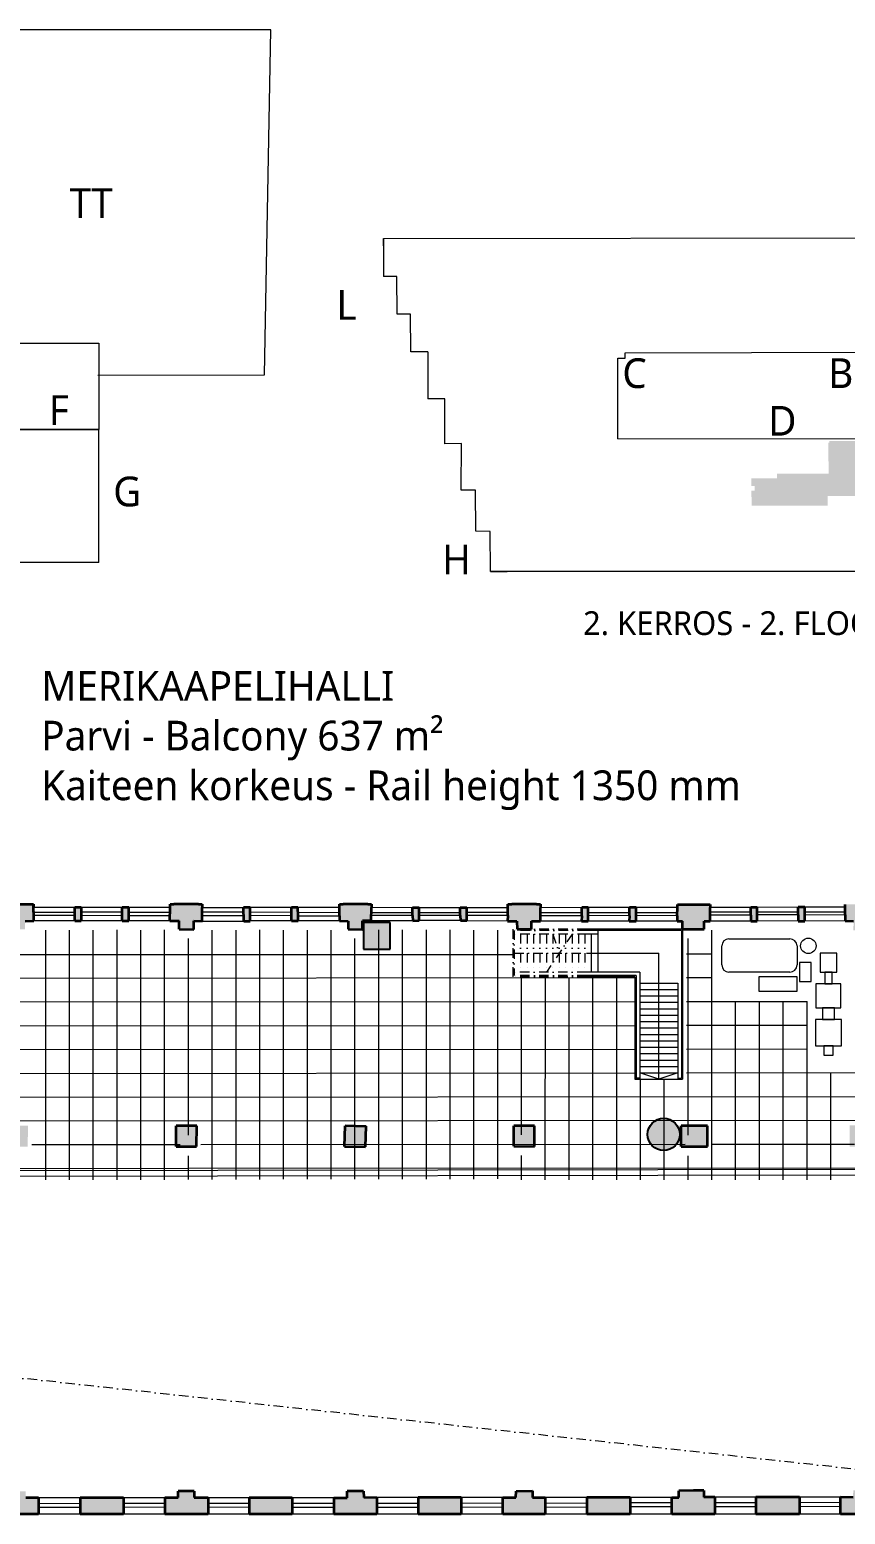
# Model space of a CAD drawing. Header units: millimetres. Extents: x -2569 to 735611, y -420503 to 265310.
# Drawn here: x 97958 to 132238, y 58414 to 120839 of the extents above; entities that cross this region are included whole.
import ezdxf

# ---------------------------------------------------------------- set-up
doc = ezdxf.new("R2010")
doc.units = ezdxf.units.MM
doc.linetypes.add('DASHDOT', pattern=[10, 5, -2.5, 0, -2.5])
for name, color, linetype, lineweight in [('02 dashed', 7, 'DASHDOT', 13), ('02 IKKUNAT', 130, 'Continuous', 13), ('02 KAIDE', 6, 'Continuous', 13), ('02 KANTAVA', 24, 'Continuous', 35), ('02 KANTAVA _väri', 2, 'Continuous', 35), ('02 KOJEET', 7, 'Continuous', 9), ('02 RAPUT_HISSI', 1, 'Continuous', 5), ('02 SEINALINJA', 151, 'Continuous', 13), ('03 Rappukirjain', 7, 'Continuous', 18)]:
    doc.layers.add(name, color=color, linetype=linetype, lineweight=lineweight)
doc.layers.add('02 Ruudukko eheä', color=7, linetype='Continuous', lineweight=9, true_color=0x7c7887)
doc.layers.add('02 SIJAINTI', color=7, linetype='Continuous', lineweight=20, true_color=0xe81748)
for name, color, linetype in [('03 TEKSTIT', 7, 'Continuous'), ('05 palosammuttimet', 240, 'Continuous'), ('06 sähkökeskus', 152, 'Continuous')]:
    doc.layers.add(name, color=color, linetype=linetype)
doc.styles.get("Standard").update_dxf_attribs({"font": ''})
doc.styles.get('Standard').set_extended_font_data('Roboto')

# ---------------------------------------------------------------- blocks, each defined once
blk = doc.blocks.new('ruudukko')
at = {"layer": '02 Ruudukko eheä'}
for p, q in [((98421, 73084), (98421, 83594)), ((99421, 73084), (99421, 83594)), ((100421, 73084), (100421, 83595)), ((101421, 73084), (101421, 83596)), ((102421, 73084), (102421, 83595)), ((103421, 73084), (103421, 83596)), ((104423, 74975), (104421, 83234)), ((105421, 73108), (105421, 83586)), ((106421, 73110), (106421, 83587)), ((107421, 73111), (107421, 83596)), ((108421, 73113), (108421, 83594)), ((109421, 73114), (109421, 83591)), ((110421, 73116), (110421, 83591)), ((111421, 73118), (111421, 83238)), ((112421, 73119), (112421, 83602)), ((113421, 73121), (113421, 83601)), ((114421, 73122), (114421, 83605)), ((115421, 73124), (115421, 83604)), ((116421, 73125), (116421, 83589)), ((117421, 73127), (117421, 83589)), ((125421, 74974), (125421, 83243)), ((126421, 73084), (126421, 83582)), ((90421, 82564), (118109, 82564)), ((125361, 82592), (126421, 82593)), ((90421, 81564), (123200, 81598)), ((118421, 74981), (118423, 81595)), ((119421, 73084), (119423, 81596)), ((120421, 73084), (120423, 81597)), ((121421, 73084), (121423, 81598)), ((122421, 73084), (122423, 81599)), ((125362, 81592), (126421, 81593)), ((90421, 80564), (123199, 80596)), ((125362, 80592), (130421, 80596)), ((127421, 73084), (127421, 80593)), ((128421, 73084), (128421, 80594)), ((129421, 73084), (129421, 80595)), ((130421, 73084), (130421, 80596)), ((90421, 79564), (123200, 79581)), ((125362, 79592), (130421, 79596)), ((90421, 78564), (123197, 78589)), ((125362, 78592), (130421, 78596)), ((90421, 77564), (123200, 77585)), ((125362, 77592), (142097, 77605)), ((131421, 73084), (131421, 77597)), ((123421, 73084), (123421, 77299)), ((124421, 73084), (124421, 77299)), ((76421, 76553), (142099, 76605)), ((76421, 75553), (142098, 75605)), ((97844, 74570), (104073, 74575)), ((104937, 74576), (125298, 74592)), ((126408, 74593), (132421, 74597)), ((104424, 73107), (104423, 74107)), ((118421, 73084), (118421, 74114)), ((118421, 73084), (118421, 74114)), ((125421, 73084), (125421, 74104)), ((76421, 73553), (104424, 73575)), ((104424, 73575), (142421, 73605))]:
    blk.add_line(p, q, dxfattribs=at)

msp = doc.modelspace()

# ---------------------------------------------------------------- hatches: boundary and pattern name
at = {"layer": '02 KANTAVA _väri'}
for points in [[(97761, 83354), (98132, 83364), (98119, 84068), (96785, 84068), (96785, 83925), (96784, 83356), (96787, 83356), (96787, 83355), (97159, 83355), (97159, 83007), (97761, 83016)], [(103637, 59117), (104197, 59117), (104196, 59386), (104875, 59386), (104875, 59120), (105453, 59117), (105453, 58415), (103637, 58415)], [(119629, 59115), (119629, 58416), (117844, 58416), (117844, 59123), (118397, 59123), (118400, 59392), (119089, 59399), (119095, 59126)], [(124947, 58416), (124947, 59124), (125242, 59124), (125237, 59395), (125852, 59409), (126293, 59411), (126291, 59132), (126759, 59135), (126759, 58416), (125849, 58417)], [(132033, 58415), (132033, 59151), (132565, 59130), (132572, 59423), (133329, 59410), (133317, 59130), (133849, 59130), (133849, 58415), (132033, 58415)], [(116092, 59115), (114288, 59116), (114288, 58416), (116092, 58416)], [(123191, 59121), (121380, 59122), (121380, 58416), (123191, 58416)], [(130307, 59136), (128483, 59139), (128483, 58416), (130307, 58416)]]:
    msp.add_hatch(color=256, dxfattribs=at).paths.add_polyline_path(points)
h = msp.add_hatch(color=256, dxfattribs=at)
h.paths.add_polyline_path([(101848, 83928), (101848, 83369), (102120, 83367), (102124, 83589), (102124, 83928)])
h.paths.add_polyline_path([(100122, 83367), (100122, 83927), (99852, 83927), (99852, 83367)])
h.paths.add_polyline_path([(103856, 84066), (103856, 83929), (103854, 83373), (104243, 83373), (104243, 83011), (104850, 82997), (104851, 83366), (105208, 83361), (105210, 83599), (105208, 83928), (105208, 84066), (105048, 84066), (104016, 84066)])
h.paths.add_polyline_path([(106948, 83931), (106954, 83360), (107224, 83355), (107223, 83593), (107223, 83930)])
h.paths.add_polyline_path([(108963, 83926), (108963, 83364), (109235, 83364), (109238, 83585), (109232, 83925)])
h.paths.add_polyline_path([(110977, 83580), (110985, 83367), (111342, 83357), (111339, 83012), (111941, 83003), (111941, 83375), (112316, 83375), (112323, 83922), (112323, 84064), (112163, 84064), (111140, 84065), (110980, 84065), (110980, 83923)])
h.paths.add_polyline_path([(114048, 83590), (114055, 83372), (114326, 83377), (114326, 83920), (114048, 83921)])
h.paths.add_polyline_path([(116055, 83589), (116061, 83376), (116331, 83379), (116331, 83919), (116055, 83919)])
h.paths.add_polyline_path([(118056, 83917), (118055, 83590), (118047, 83360), (118438, 83355), (118443, 83019), (119053, 83024), (119053, 83355), (119423, 83356), (119423, 83919), (119423, 84063), (119263, 84063), (118216, 84063), (118056, 84063)])
h.paths.add_polyline_path([(119172, 74748), (118303, 74754), (118305, 73887), (119174, 73881)])
h.paths.add_polyline_path([(112071, 73862), (112094, 74730), (111218, 74749), (111196, 73882)])
h.paths.add_polyline_path([(104971, 73885), (104976, 74747), (104112, 74747), (104107, 73875)])
h.paths.add_polyline_path([(97869, 73871), (97891, 74753), (97021, 74753), (97000, 73871)])
h = msp.add_hatch(color=256, dxfattribs=at)
h.paths.add_polyline_path([(121425, 83925), (121171, 83925), (121159, 83584), (121152, 83358), (121425, 83359)])
h.paths.add_polyline_path([(123445, 83926), (123170, 83926), (123170, 83585), (123159, 83356), (123443, 83358)])
h.paths.add_polyline_path([(128536, 83934), (128272, 83934), (128272, 83613), (128271, 83356), (128536, 83359)])
h = msp.add_hatch(color=256, dxfattribs=at)
h.paths.add_polyline_path([(125181, 84061), (125181, 83929), (125165, 83582), (125165, 83352), (125399, 83352), (125399, 83014), (125855, 83019), (126301, 83020), (126301, 83354), (126561, 83354), (126562, 83931), (126562, 84061)])
h.paths.add_polyline_path([(137622, 83938), (137349, 83937), (137349, 83613), (137348, 83369), (137622, 83365)])
h.paths.add_polyline_path([(135635, 83930), (135371, 83929), (135372, 83361), (135635, 83358)])
h.paths.add_polyline_path([(132398, 84058), (132238, 84060), (132238, 83940), (132235, 83616), (132238, 83366), (132588, 83360), (132579, 82964), (133309, 82965), (133309, 83360), (133659, 83360), (133652, 83939), (133652, 84059), (133492, 84058)])
h.paths.add_polyline_path([(130535, 83937), (130258, 83937), (130258, 83615), (130259, 83361), (130535, 83361)])
h.paths.add_polyline_path([(132419, 73876), (133485, 73888), (133480, 74765), (132419, 74765)])
h.paths.add_polyline_path([(125849, 73876), (126444, 73881), (126446, 74754), (125335, 74745), (125334, 73876)])
h.paths.add_polyline_path([(140548, 74754), (139548, 74751), (139540, 73877), (140540, 73880)])
h = msp.add_hatch(color=256, dxfattribs=at)
h.paths.add_polyline_path([(108994, 58415), (108994, 59110), (107182, 59111), (107182, 58415)])
h.paths.add_polyline_path([(112542, 58416), (112542, 59108), (111996, 59121), (111993, 59388), (111301, 59388), (111302, 59109), (110736, 59109), (110736, 58416)])
h.paths.add_polyline_path([(101901, 58415), (101901, 59108), (100077, 59104), (100077, 58415)])
h.paths.add_polyline_path([(97790, 59104), (97795, 59384), (97097, 59377), (97095, 59102), (96533, 59102), (96533, 58415), (98331, 58415), (98331, 59109)])
h.paths.add_polyline_path([(91255, 58414), (91255, 59102), (90699, 59108), (90689, 59385), (90004, 59379), (90009, 59100), (89453, 59100), (89453, 58414)])
at = {"layer": '02 SIJAINTI'}
msp.add_hatch(color=7, dxfattribs=at).paths.add_polyline_path([(136234, 103470), (136101, 103472), (136102, 103548), (134671, 103550), (134671, 103469), (134537, 103472), (134537, 103552), (133107, 103547), (133108, 103473), (132975, 103471), (132975, 103548), (131571, 103545), (131573, 103472), (131530, 103473), (131534, 102173), (129365, 102173), (129365, 101980), (128288, 101980), (128288, 101891), (128288, 101693), (128288, 101651, 0.414459), (128290, 101649), (128435, 101649), (128434, 101459), (128288, 101459, 0.415089), (128286, 101457), (128286, 101231), (128295, 101231), (128304, 100827), (131495, 100824), (131497, 101233), (142264, 101250, -0.428679), (142394, 101124), (142396, 98274), (142520, 98272), (142520, 98171), (143895, 98173), (143895, 98295), (144014, 98294), (144014, 99498), (144014, 99927), (144014, 100147), (144014, 101217), (142934, 101217), (142934, 101448), (142934, 101647), (142934, 101845), (142939, 102481), (142767, 102483), (142767, 102553), (142816, 102557), (142812, 102865), (142657, 102866), (142647, 103401), (142744, 103401), (142746, 103548), (142591, 103548), (142591, 103495), (142479, 103495), (142479, 103462), (142373, 103459), (142373, 103548), (140946, 103549), (140946, 103462), (140785, 103462), (140787, 103549), (139401, 103547), (139401, 103474), (139202, 103473), (139202, 103547), (137802, 103548), (137802, 103475), (137668, 103474), (137667, 103548), (136234, 103552)])
at = {"layer": '05 palosammuttimet'}
msp.add_hatch(color=256, dxfattribs=at).paths.add_polyline_path([(125279, 74390, 1), (123929, 74390, 1)])
at = {"layer": '06 sähkökeskus'}
msp.add_hatch(color=256, dxfattribs=at).paths.add_polyline_path([(113114, 83301), (111989, 83301), (111989, 82176), (113114, 82176)])

# ---------------------------------------------------------------- linework, layer by layer
at = {"layer": '02 dashed', "ltscale": 80}
msp.add_line((139626, 59549), (35212, 70950), dxfattribs=at)
at = {"layer": '02 IKKUNAT'}
for p, q in [((98125, 83730), (99852, 83732)), ((101848, 83731), (100122, 83728)), ((103855, 83725), (102124, 83719)), ((106950, 83729), (105209, 83729)), ((108963, 83732), (107223, 83723)), ((110978, 83710), (109236, 83715)), ((112321, 83722), (114048, 83720)), ((114326, 83721), (116055, 83719)), ((118055, 83720), (116331, 83719)), ((119423, 83712), (121163, 83714)), ((121425, 83719), (123170, 83715)), ((123444, 83718), (125171, 83712)), ((126562, 83740), (128272, 83743)), ((128536, 83744), (130258, 83745)), ((130535, 83741), (132236, 83746)), ((98127, 83600), (99852, 83602)), ((100122, 83598), (101848, 83601)), ((102124, 83589), (103855, 83595)), ((105210, 83599), (106951, 83599)), ((107223, 83593), (108963, 83602)), ((109238, 83585), (110977, 83580)), ((114048, 83590), (112319, 83592)), ((116055, 83589), (114326, 83591)), ((118055, 83590), (116331, 83589)), ((121159, 83584), (119423, 83582)), ((123170, 83585), (121425, 83589)), ((125165, 83582), (123444, 83588)), ((128272, 83613), (126562, 83610)), ((130258, 83615), (128536, 83614)), ((132235, 83616), (130535, 83611)), ((98330, 58880), (100077, 58874)), ((98330, 58880), (100077, 58874)), ((98330, 58880), (100077, 58874)), ((98330, 58715), (100077, 58709)), ((98330, 58715), (100077, 58709)), ((98330, 58715), (100077, 58709)), ((98330, 58715), (100077, 58709)), ((98330, 58715), (100077, 58709)), ((98330, 58715), (100077, 58709)), ((98330, 58715), (100077, 58709)), ((98330, 58715), (100077, 58709)), ((98330, 58715), (100077, 58709)), ((98330, 58715), (100077, 58709)), ((98330, 58715), (100077, 58709)), ((98330, 58715), (100077, 58709)), ((98330, 58715), (100076, 58709)), ((98330, 58715), (100076, 58709)), ((98330, 58715), (100076, 58709)), ((98330, 58715), (100077, 58709)), ((98331, 58880), (100077, 58874)), ((98331, 58880), (100077, 58874)), ((98331, 58880), (100077, 58874)), ((98331, 58880), (100077, 58874)), ((98331, 58880), (100077, 58874)), ((98331, 58880), (100077, 58874)), ((98331, 58880), (100077, 58874)), ((98331, 58880), (100077, 58874)), ((98331, 58880), (100077, 58874)), ((98331, 58880), (100077, 58874)), ((98331, 58880), (100077, 58874)), ((98331, 58880), (100077, 58874)), ((98331, 58880), (100077, 58874)), ((101902, 58878), (103638, 58888)), ((101902, 58878), (103638, 58888)), ((101902, 58878), (103638, 58888)), ((101903, 58878), (103638, 58888)), ((101903, 58878), (103638, 58888)), ((101903, 58878), (103638, 58888)), ((101903, 58878), (103638, 58888)), ((101903, 58878), (103638, 58888)), ((101903, 58878), (103638, 58888)), ((101903, 58878), (103638, 58888)), ((101903, 58878), (103638, 58888)), ((101903, 58878), (103638, 58888)), ((101903, 58878), (103638, 58888)), ((101903, 58878), (103638, 58888)), ((101903, 58878), (103638, 58888)), ((101903, 58878), (103638, 58888)), ((101903, 58713), (103639, 58723)), ((101903, 58713), (103639, 58723)), ((101903, 58713), (103639, 58723)), ((101904, 58713), (103639, 58723)), ((101904, 58713), (103639, 58723)), ((101904, 58713), (103639, 58723)), ((101904, 58713), (103639, 58723)), ((101904, 58713), (103639, 58723)), ((101904, 58713), (103639, 58723)), ((101904, 58713), (103639, 58723)), ((101904, 58713), (103639, 58723)), ((101904, 58713), (103639, 58723)), ((101904, 58713), (103639, 58723)), ((101904, 58713), (103639, 58723)), ((101904, 58713), (103639, 58723)), ((101904, 58713), (103639, 58723)), ((105451, 58722), (107181, 58717)), ((105451, 58722), (107181, 58717)), ((105451, 58722), (107181, 58717)), ((105452, 58887), (107181, 58882)), ((105452, 58887), (107181, 58882)), ((105452, 58887), (107181, 58882)), ((105452, 58722), (107181, 58717)), ((105452, 58722), (107181, 58717)), ((105452, 58722), (107181, 58717)), ((105452, 58722), (107181, 58717)), ((105452, 58722), (107181, 58717)), ((105452, 58722), (107181, 58717)), ((105452, 58722), (107181, 58717)), ((105452, 58722), (107181, 58717)), ((105452, 58722), (107181, 58717)), ((105452, 58722), (107181, 58717)), ((105452, 58722), (107181, 58717)), ((105452, 58722), (107181, 58717)), ((105452, 58722), (107181, 58717)), ((105453, 58887), (107182, 58882)), ((105453, 58887), (107182, 58882)), ((105453, 58887), (107182, 58882)), ((105453, 58887), (107182, 58882)), ((105453, 58887), (107182, 58882)), ((105453, 58887), (107182, 58882)), ((105453, 58887), (107182, 58882)), ((105453, 58887), (107182, 58882)), ((105453, 58887), (107182, 58882)), ((105453, 58887), (107182, 58882)), ((105453, 58887), (107182, 58882)), ((105453, 58887), (107182, 58882)), ((105453, 58887), (107182, 58882)), ((108994, 58881), (110736, 58879)), ((108994, 58881), (110736, 58879)), ((108994, 58881), (110736, 58879)), ((108994, 58716), (110736, 58714)), ((108994, 58716), (110736, 58714)), ((108994, 58716), (110736, 58714)), ((108994, 58716), (110736, 58714)), ((108994, 58716), (110736, 58714)), ((108994, 58716), (110736, 58714)), ((108994, 58716), (110736, 58714)), ((108994, 58716), (110736, 58714)), ((108994, 58716), (110736, 58714)), ((108994, 58716), (110736, 58714)), ((108994, 58716), (110736, 58714)), ((108994, 58716), (110736, 58714)), ((108994, 58716), (110736, 58714)), ((108994, 58716), (110736, 58714)), ((108994, 58716), (110736, 58714)), ((108994, 58716), (110736, 58714)), ((108995, 58881), (110737, 58879)), ((108995, 58881), (110737, 58879)), ((108995, 58881), (110737, 58879)), ((108995, 58881), (110737, 58879)), ((108995, 58881), (110737, 58879)), ((108995, 58881), (110737, 58879)), ((108995, 58881), (110737, 58879)), ((108995, 58881), (110737, 58879)), ((108995, 58881), (110737, 58879)), ((108995, 58881), (110737, 58879)), ((108995, 58881), (110737, 58879)), ((108995, 58881), (110737, 58879)), ((108995, 58881), (110737, 58879)), ((112543, 58879), (114290, 58887)), ((112543, 58879), (114290, 58887)), ((112543, 58879), (114290, 58887)), ((112543, 58879), (114290, 58887)), ((112543, 58879), (114290, 58887)), ((112543, 58879), (114290, 58887)), ((112543, 58879), (114290, 58887)), ((112543, 58879), (114290, 58887)), ((112543, 58879), (114290, 58887)), ((112543, 58879), (114290, 58887)), ((112543, 58879), (114290, 58887)), ((112543, 58879), (114290, 58887)), ((112543, 58879), (114290, 58887)), ((112543, 58879), (114289, 58886)), ((112543, 58879), (114289, 58886)), ((112543, 58879), (114289, 58886)), ((112544, 58714), (114291, 58722)), ((112544, 58714), (114291, 58722)), ((112544, 58714), (114291, 58722)), ((112544, 58714), (114291, 58722)), ((112544, 58714), (114291, 58722)), ((112544, 58714), (114291, 58722)), ((112544, 58714), (114291, 58722)), ((112544, 58714), (114291, 58722)), ((112544, 58714), (114291, 58722)), ((112544, 58714), (114291, 58722)), ((112544, 58714), (114291, 58722)), ((112544, 58714), (114291, 58722)), ((112544, 58714), (114291, 58722)), ((112544, 58714), (114290, 58721)), ((112544, 58714), (114290, 58721)), ((112544, 58714), (114290, 58721)), ((116093, 58885), (117845, 58893)), ((116093, 58885), (117845, 58893)), ((116093, 58885), (117845, 58893)), ((116094, 58885), (117846, 58893)), ((116094, 58885), (117846, 58893)), ((116094, 58885), (117846, 58893)), ((116094, 58885), (117846, 58893)), ((116094, 58885), (117846, 58893)), ((116094, 58885), (117846, 58893)), ((116094, 58885), (117846, 58893)), ((116094, 58885), (117846, 58893)), ((116094, 58885), (117846, 58893)), ((116094, 58885), (117846, 58893)), ((116094, 58885), (117846, 58893)), ((116094, 58885), (117846, 58893)), ((116094, 58885), (117846, 58893)), ((116094, 58720), (117846, 58728)), ((116094, 58720), (117846, 58728)), ((116094, 58720), (117846, 58728)), ((116094, 58720), (117846, 58728)), ((116094, 58720), (117846, 58728)), ((116094, 58720), (117846, 58728)), ((116094, 58720), (117846, 58728)), ((116094, 58720), (117846, 58728)), ((116094, 58720), (117846, 58728)), ((116094, 58720), (117846, 58728)), ((116094, 58720), (117846, 58728)), ((116094, 58720), (117846, 58728)), ((116094, 58720), (117846, 58728)), ((116094, 58720), (117846, 58728)), ((116094, 58720), (117846, 58728)), ((116094, 58720), (117846, 58728)), ((119630, 58885), (121381, 58893)), ((119630, 58885), (121381, 58893)), ((119630, 58885), (121381, 58893)), ((119631, 58885), (121381, 58893)), ((119631, 58885), (121381, 58893)), ((119631, 58885), (121381, 58893)), ((119631, 58885), (121381, 58893)), ((119631, 58885), (121381, 58893)), ((119631, 58885), (121381, 58893)), ((119631, 58885), (121381, 58893)), ((119631, 58885), (121381, 58893)), ((119631, 58885), (121381, 58893)), ((119631, 58885), (121381, 58893)), ((119631, 58885), (121381, 58893)), ((119631, 58885), (121381, 58893)), ((119631, 58885), (121381, 58893)), ((119631, 58720), (121382, 58728)), ((119631, 58720), (121382, 58728)), ((119631, 58720), (121382, 58728)), ((119631, 58720), (121382, 58728)), ((119631, 58720), (121382, 58728)), ((119631, 58720), (121382, 58728)), ((119631, 58720), (121382, 58728)), ((119631, 58720), (121382, 58728)), ((119631, 58720), (121382, 58728)), ((119631, 58720), (121382, 58728)), ((119631, 58720), (121382, 58728)), ((119631, 58720), (121382, 58728)), ((119631, 58720), (121382, 58728)), ((119631, 58720), (121382, 58728)), ((119631, 58720), (121382, 58728)), ((119631, 58720), (121382, 58728)), ((124948, 58894), (123191, 58891)), ((124948, 58894), (123191, 58891)), ((124948, 58894), (123191, 58891)), ((124948, 58894), (123192, 58891)), ((124948, 58894), (123192, 58891)), ((124948, 58894), (123192, 58891)), ((124948, 58894), (123192, 58891)), ((124948, 58894), (123192, 58891)), ((124948, 58894), (123192, 58891)), ((124948, 58894), (123192, 58891)), ((124948, 58894), (123192, 58891)), ((124948, 58894), (123192, 58891)), ((124948, 58894), (123192, 58891)), ((124948, 58894), (123192, 58891)), ((124948, 58894), (123192, 58891)), ((124948, 58894), (123192, 58891)), ((124948, 58729), (123192, 58726)), ((124948, 58729), (123192, 58726)), ((124948, 58729), (123192, 58726)), ((124948, 58729), (123192, 58726)), ((124948, 58729), (123192, 58726)), ((124948, 58729), (123192, 58726)), ((124948, 58729), (123192, 58726)), ((124948, 58729), (123192, 58726)), ((124948, 58729), (123192, 58726)), ((124948, 58729), (123192, 58726)), ((124948, 58729), (123192, 58726)), ((124948, 58729), (123192, 58726)), ((124948, 58729), (123192, 58726)), ((124948, 58729), (123192, 58726)), ((124948, 58729), (123192, 58726)), ((124948, 58729), (123192, 58726)), ((126759, 58905), (128484, 58909)), ((126759, 58905), (128484, 58909)), ((126759, 58905), (128484, 58909)), ((126760, 58905), (128484, 58909)), ((126760, 58905), (128484, 58909)), ((126760, 58905), (128484, 58909)), ((126760, 58905), (128484, 58909)), ((126760, 58905), (128484, 58909)), ((126760, 58905), (128484, 58909)), ((126760, 58905), (128484, 58909)), ((126760, 58905), (128484, 58909)), ((126760, 58905), (128484, 58909)), ((126760, 58905), (128484, 58909)), ((126760, 58905), (128484, 58909)), ((126760, 58905), (128484, 58909)), ((126760, 58905), (128484, 58909)), ((126760, 58740), (128484, 58744)), ((126760, 58740), (128484, 58744)), ((126760, 58740), (128484, 58744)), ((126761, 58740), (128485, 58744)), ((126761, 58740), (128485, 58744)), ((126761, 58740), (128485, 58744)), ((126761, 58740), (128485, 58744)), ((126761, 58740), (128485, 58744)), ((126761, 58740), (128485, 58744)), ((126761, 58740), (128485, 58744)), ((126761, 58740), (128485, 58744)), ((126761, 58740), (128485, 58744)), ((126761, 58740), (128485, 58744)), ((126761, 58740), (128485, 58744)), ((126761, 58740), (128485, 58744)), ((126761, 58740), (128485, 58744)), ((130309, 58907), (132036, 58921)), ((130309, 58907), (132036, 58921)), ((130309, 58907), (132036, 58921)), ((130309, 58907), (132036, 58921)), ((130309, 58907), (132036, 58921)), ((130309, 58907), (132036, 58921)), ((130309, 58907), (132036, 58921)), ((130309, 58907), (132036, 58921)), ((130309, 58907), (132036, 58921)), ((130309, 58907), (132036, 58921)), ((130309, 58907), (132036, 58921)), ((130309, 58907), (132036, 58921)), ((130309, 58907), (132035, 58921)), ((130309, 58907), (132035, 58921)), ((130309, 58907), (132035, 58921)), ((130309, 58907), (132036, 58921)), ((130310, 58742), (132036, 58756)), ((130310, 58742), (132036, 58756)), ((130310, 58742), (132036, 58756)), ((130311, 58742), (132037, 58756)), ((130311, 58742), (132037, 58756)), ((130311, 58742), (132037, 58756)), ((130311, 58742), (132037, 58756)), ((130311, 58742), (132037, 58756)), ((130311, 58742), (132037, 58756)), ((130311, 58742), (132037, 58756)), ((130311, 58742), (132037, 58756)), ((130311, 58742), (132037, 58756)), ((130311, 58742), (132037, 58756)), ((130311, 58742), (132037, 58756)), ((130311, 58742), (132037, 58756)), ((130311, 58742), (132037, 58756))]:
    msp.add_line(p, q, dxfattribs=at)
at = {"layer": '02 KAIDE', "linetype": 'DASHDOT', "ltscale": 80}
for p, q in [((121372, 83014), (118273, 83014)), ((118273, 81014), (118273, 83014)), ((121388, 82964), (118323, 82964)), ((118323, 82964), (118323, 81064)), ((121370, 81014), (118273, 81014)), ((121369, 81064), (118323, 81064))]:
    msp.add_line(p, q, dxfattribs=at)
at = {"layer": '02 KAIDE'}
for p, q in [((125399, 83014), (121372, 83014)), ((125349, 82964), (121388, 82964)), ((125349, 82964), (125349, 76754)), ((125399, 83014), (125399, 76704)), ((123449, 81064), (121369, 81064)), ((123399, 81014), (121370, 81014)), ((123399, 81014), (123399, 76704)), ((123449, 81064), (123449, 76754)), ((123599, 76704), (123399, 76704)), ((123599, 76754), (123449, 76754)), ((125199, 76754), (125349, 76754)), ((125199, 76704), (125399, 76704))]:
    msp.add_line(p, q, dxfattribs=at)
at = {"layer": '02 KANTAVA'}
for p, q in [((96785, 84068), (98119, 84068)), ((98132, 83364), (98119, 84068)), ((98122, 84068), (98122, 83926)), ((98127, 83600), (98122, 83926)), ((100122, 83927), (99852, 83927)), ((99852, 83367), (99852, 83927)), ((100122, 83927), (100122, 83367)), ((102124, 83928), (101848, 83928)), ((101848, 83369), (101848, 83928)), ((102124, 83589), (102124, 83928)), ((103854, 83373), (103856, 83929)), ((103856, 83929), (103856, 84066)), ((103856, 84066), (104016, 84066)), ((105048, 84066), (104016, 84066)), ((105048, 84066), (105208, 84066)), ((105208, 84066), (105208, 83928)), ((105210, 83599), (105208, 83928)), ((107223, 83930), (106948, 83931)), ((106954, 83360), (106948, 83931)), ((107223, 83593), (107223, 83930)), ((109232, 83925), (108963, 83926)), ((108963, 83364), (108963, 83926)), ((109238, 83585), (109232, 83925)), ((110977, 83580), (110980, 83923)), ((110980, 83923), (110980, 84065)), ((110980, 84065), (111140, 84065)), ((112163, 84064), (111140, 84065)), ((112163, 84064), (112323, 84064)), ((112316, 83375), (112323, 83922)), ((112323, 84064), (112323, 83922)), ((114326, 83920), (114048, 83921)), ((114048, 83590), (114048, 83921)), ((114326, 83377), (114326, 83920)), ((116331, 83919), (116055, 83919)), ((116055, 83589), (116055, 83919)), ((116331, 83379), (116331, 83919)), ((118055, 83590), (118056, 83917)), ((118056, 83917), (118056, 84063)), ((118056, 84063), (118216, 84063)), ((119263, 84063), (118216, 84063)), ((119263, 84063), (119423, 84063)), ((119423, 84063), (119423, 83919)), ((119423, 83356), (119423, 83919)), ((121159, 83584), (121171, 83925)), ((121425, 83925), (121171, 83925)), ((121425, 83359), (121425, 83925)), ((123445, 83926), (123170, 83926)), ((123170, 83585), (123170, 83926)), ((123443, 83358), (123445, 83926)), ((125165, 83582), (125181, 83929)), ((125181, 83929), (125181, 84061)), ((125181, 83929), (125181, 84061)), ((125181, 84061), (126562, 84061)), ((126561, 83354), (126562, 83931)), ((126562, 84061), (126562, 83931)), ((126562, 84061), (126562, 83931)), ((128536, 83934), (128272, 83934)), ((128272, 83613), (128272, 83934)), ((128536, 83359), (128536, 83934)), ((130535, 83937), (130258, 83937)), ((130258, 83615), (130258, 83937)), ((130535, 83361), (130535, 83937)), ((132235, 83616), (132238, 83940)), ((132238, 83940), (132238, 84060)), ((97761, 83354), (98132, 83364)), ((99852, 83367), (100122, 83367)), ((101848, 83369), (102120, 83367)), ((102120, 83367), (102124, 83589)), ((103854, 83373), (104243, 83373)), ((104243, 83011), (104243, 83373)), ((104850, 82997), (104851, 83366)), ((104851, 83366), (105208, 83361)), ((105208, 83361), (105210, 83599)), ((106954, 83360), (107224, 83355)), ((107224, 83355), (107223, 83593)), ((108963, 83364), (109235, 83364)), ((109235, 83364), (109238, 83585)), ((110977, 83580), (110985, 83367)), ((110985, 83367), (111342, 83357)), ((111342, 83357), (111339, 83012)), ((111941, 83003), (111941, 83375)), ((112316, 83375), (111941, 83375)), ((114048, 83590), (114055, 83372)), ((114055, 83372), (114326, 83377)), ((116056, 83589), (116055, 83589)), ((116055, 83589), (116061, 83376)), ((116061, 83376), (116331, 83379)), ((118055, 83590), (118047, 83360)), ((118047, 83360), (118438, 83355)), ((118438, 83355), (118443, 83019)), ((119053, 83355), (119423, 83356)), ((119053, 83024), (119053, 83355)), ((121159, 83584), (121152, 83358)), ((121152, 83358), (121425, 83359)), ((123170, 83585), (123159, 83356)), ((123159, 83356), (123443, 83358)), ((125165, 83582), (125165, 83352)), ((125165, 83352), (125399, 83352)), ((125399, 83014), (125399, 83352)), ((126301, 83020), (126301, 83354)), ((126301, 83354), (126561, 83354)), ((128272, 83613), (128271, 83356)), ((128271, 83356), (128536, 83359)), ((130258, 83615), (130259, 83361)), ((130259, 83361), (130535, 83361)), ((132235, 83616), (132238, 83366)), ((132238, 83366), (132588, 83360)), ((104243, 83011), (104850, 82997)), ((111339, 83012), (111941, 83003)), ((118443, 83019), (119053, 83024)), ((125399, 83014), (125855, 83019)), ((125855, 83019), (126301, 83020)), ((104107, 73875), (104112, 74747)), ((104976, 74747), (104112, 74747)), ((104971, 73885), (104976, 74747)), ((111196, 73882), (111218, 74749)), ((111219, 74758), (112094, 74739)), ((112071, 73862), (112094, 74730)), ((119172, 74748), (118303, 74754)), ((118305, 73887), (118303, 74754)), ((119174, 73881), (119172, 74748)), ((125334, 73876), (125335, 74745)), ((126446, 74754), (125335, 74745)), ((126444, 73881), (126446, 74754)), ((104107, 73875), (104971, 73885)), ((111196, 73882), (112071, 73862)), ((118305, 73887), (119174, 73881)), ((125334, 73876), (125849, 73876)), ((125849, 73876), (126444, 73881)), ((104875, 59386), (104196, 59386)), ((104197, 59117), (104196, 59386)), ((104875, 59386), (104875, 59120)), ((111993, 59388), (111301, 59388)), ((111302, 59109), (111301, 59388)), ((111993, 59388), (111996, 59121)), ((118397, 59123), (118400, 59392)), ((118400, 59392), (119089, 59399)), ((119089, 59399), (119095, 59126)), ((125852, 59409), (125237, 59395)), ((125242, 59124), (125237, 59395)), ((126293, 59411), (125852, 59409)), ((126293, 59411), (126291, 59132)), ((98331, 59109), (97790, 59104)), ((98331, 59109), (98331, 58415)), ((101901, 59108), (100077, 59104)), ((100077, 59104), (100077, 58415)), ((101901, 59108), (101901, 58415)), ((103637, 59117), (104197, 59117)), ((103637, 59117), (103637, 58415)), ((104875, 59120), (105453, 59117)), ((105453, 59117), (105453, 58415)), ((108994, 59110), (107182, 59111)), ((107182, 59111), (107182, 58415)), ((108994, 59110), (108994, 58415)), ((110736, 59109), (111302, 59109)), ((110736, 59109), (110736, 58416)), ((112542, 59108), (111996, 59121)), ((112542, 59108), (112542, 58416)), ((116092, 59115), (114288, 59116)), ((114288, 59116), (114288, 58416)), ((116092, 59115), (116092, 58416)), ((117844, 58416), (117844, 59123)), ((117844, 59123), (118397, 59123)), ((119095, 59126), (119629, 59115)), ((119629, 59115), (119629, 58416)), ((123191, 59121), (121380, 59122)), ((121380, 59122), (121380, 58416)), ((123191, 59121), (123191, 58416)), ((124947, 58416), (124947, 59124)), ((124947, 59124), (125242, 59124)), ((126759, 59135), (126291, 59132)), ((126759, 59135), (126759, 58416)), ((130307, 59136), (128483, 59139)), ((128483, 59139), (128483, 58416)), ((130307, 59136), (130307, 58416)), ((132033, 58415), (132033, 59151)), ((132033, 59151), (132565, 59130)), ((98331, 58415), (96533, 58415)), ((101901, 58415), (100077, 58415)), ((105453, 58415), (103637, 58415)), ((108994, 58415), (107182, 58415)), ((112542, 58416), (110736, 58416)), ((116092, 58416), (114288, 58416)), ((119629, 58416), (117844, 58416)), ((123191, 58416), (121380, 58416)), ((125849, 58417), (124947, 58416)), ((126759, 58416), (125849, 58417)), ((130307, 58416), (128483, 58416)), ((133849, 58415), (132033, 58415)), ((132033, 58415), (132033, 58415))]:
    msp.add_line(p, q, dxfattribs=at)
at = {"layer": '02 KOJEET'}
for p, q in [((127349, 82613), (129909, 82613)), ((127049, 81513), (127049, 82313)), ((130209, 82313), (130209, 81513)), ((129909, 81213), (127349, 81213)), ((130809, 81613), (130309, 81613)), ((130309, 81613), (130309, 80813)), ((130809, 80813), (130809, 81613)), ((130309, 80813), (130809, 80813)), ((131731, 78114), (131331, 78114)), ((131331, 78114), (131331, 77714)), ((131731, 77714), (131731, 78114)), ((131331, 77714), (131731, 77714))]:
    msp.add_line(p, q, dxfattribs=at)
at = {"layer": '02 KOJEET', "ltscale": 30}
for p, q in [((131881, 82014), (131181, 82014)), ((131181, 82014), (131181, 81214)), ((131881, 81214), (131881, 82014)), ((131181, 81214), (131881, 81214)), ((131681, 81214), (131381, 81214)), ((131381, 81214), (131381, 80714)), ((131681, 80714), (131681, 81214)), ((128609, 81013), (128609, 80413)), ((130209, 81013), (128609, 81013)), ((130209, 80413), (130209, 81013)), ((132056, 80714), (131006, 80714)), ((131006, 80714), (131006, 79714)), ((131381, 80714), (131681, 80714)), ((132056, 79714), (132056, 80714)), ((128609, 80413), (130209, 80413)), ((131006, 79714), (132056, 79714)), ((131781, 79714), (131281, 79714)), ((131281, 79714), (131281, 79214)), ((131781, 79214), (131781, 79714)), ((132081, 79214), (130981, 79214)), ((130981, 79214), (130981, 78114)), ((131281, 79214), (131781, 79214)), ((132081, 78114), (132081, 79214)), ((130981, 78114), (132081, 78114))]:
    msp.add_line(p, q, dxfattribs=at)
at = {"layer": '02 KOJEET'}
msp.add_circle((130685, 82316), 325, dxfattribs=at)
for centre, start, end in [((127349, 82313), 90, 180), ((129909, 82313), 0, 90), ((127349, 81513), 180, 270), ((129909, 81513), 270, 0)]:
    msp.add_arc(centre, 300, start, end, dxfattribs=at)
at = {"layer": '02 RAPUT_HISSI', "linetype": 'DASHDOT', "ltscale": 80}
for p, q in [((121377, 82814), (118323, 82814)), ((118593, 82814), (118593, 81214)), ((118863, 82814), (118863, 81214)), ((119133, 82814), (119133, 81214)), ((119403, 82814), (119403, 81214)), ((119673, 82814), (119673, 81214)), ((120753, 82814), (119673, 81214)), ((119943, 82814), (119943, 81214)), ((119943, 82814), (120213, 82014)), ((120213, 82814), (120213, 81214)), ((120483, 82814), (120483, 81214)), ((120753, 82814), (120753, 81214)), ((121023, 82814), (121023, 81214)), ((121293, 82814), (121293, 81214)), ((118323, 82014), (121346, 82014)), ((121365, 81214), (118323, 81214))]:
    msp.add_line(p, q, dxfattribs=at)
at = {"layer": '02 RAPUT_HISSI'}
for p, q in [((121833, 82814), (121377, 82814)), ((121563, 82814), (121563, 81214)), ((121833, 83014), (121833, 81214)), ((125349, 82964), (125349, 76754)), ((121361, 82014), (124399, 82014)), ((124399, 76704), (124399, 82014)), ((123599, 81214), (121365, 81214)), ((123599, 81214), (123599, 76704)), ((123599, 80754), (125199, 80754)), ((125199, 80754), (125199, 76704)), ((123599, 80484), (125199, 80484)), ((123599, 80214), (125199, 80214)), ((123599, 79944), (125199, 79944)), ((123599, 79674), (125199, 79674)), ((123599, 79404), (125199, 79404)), ((123599, 79134), (125199, 79134)), ((123599, 78864), (125199, 78864)), ((123599, 78594), (125199, 78594)), ((123599, 78324), (125199, 78324)), ((123599, 78054), (125199, 78054)), ((123599, 77784), (125199, 77784)), ((123599, 77514), (125199, 77514)), ((123599, 77244), (125199, 77244)), ((123599, 76974), (125199, 76974)), ((124399, 76704), (123599, 76974)), ((125199, 76974), (124399, 76704)), ((123399, 76704), (125199, 76704)), ((125199, 76754), (125349, 76754)), ((125199, 76704), (125399, 76704)), ((90458, 72856), (139332, 72933)), ((90686, 72627), (139291, 72703))]:
    msp.add_line(p, q, dxfattribs=at)
at = {"layer": '02 SEINALINJA'}
for p, q in [((99852, 83927), (98122, 83926)), ((101848, 83928), (100122, 83927)), ((103856, 83929), (102124, 83928)), ((105208, 83928), (106948, 83931)), ((108963, 83926), (107223, 83930)), ((110980, 83923), (109232, 83925)), ((114048, 83921), (112323, 83922)), ((116055, 83919), (114326, 83920)), ((118056, 83917), (116331, 83919)), ((121171, 83925), (119423, 83919)), ((123170, 83926), (121425, 83925)), ((125181, 83929), (123445, 83926)), ((128272, 83934), (126562, 83931)), ((130258, 83937), (128536, 83934)), ((132238, 83940), (130535, 83937)), ((99852, 83367), (98122, 83366)), ((101848, 83368), (100122, 83367)), ((103852, 83368), (102120, 83367)), ((105214, 83357), (106954, 83360)), ((108963, 83364), (107223, 83369)), ((110983, 83362), (109235, 83364)), ((114055, 83372), (112330, 83374)), ((116061, 83376), (114332, 83377)), ((118047, 83360), (116322, 83362)), ((121152, 83358), (119405, 83353)), ((123170, 83360), (121425, 83359)), ((125178, 83361), (123443, 83358)), ((128271, 83356), (126561, 83354)), ((130258, 83362), (128536, 83359)), ((132238, 83364), (130535, 83361)), ((100077, 59104), (98331, 59104)), ((103637, 59108), (101901, 59108)), ((107182, 59111), (105453, 59111)), ((110736, 59110), (108994, 59110)), ((114288, 59116), (112542, 59116)), ((117844, 59123), (116092, 59123)), ((121380, 59115), (119629, 59115)), ((124947, 59121), (123191, 59121)), ((128483, 59134), (126759, 59135)), ((132033, 59136), (130307, 59136)), ((100077, 58415), (98331, 58415)), ((103637, 58415), (101901, 58415)), ((107182, 58415), (105453, 58415)), ((110736, 58416), (108994, 58415)), ((114288, 58416), (112542, 58416)), ((117844, 58416), (116092, 58416)), ((121380, 58416), (119629, 58416)), ((124947, 58416), (123191, 58416)), ((128483, 58416), (126759, 58416)), ((132033, 58415), (130307, 58416))]:
    msp.add_line(p, q, dxfattribs=at)
at = {"layer": '02 SIJAINTI', "linetype": 'Continuous'}
for p, q in [((112824, 112058), (112823, 110466)), ((112823, 111756), (112825, 112058)), ((112824, 112058), (137223, 112086)), ((113386, 110467), (112823, 110466)), ((113402, 108879), (113386, 110467)), ((113970, 108883), (113402, 108879)), ((113977, 107293), (113970, 108883)), ((114692, 107296), (113977, 107293)), ((122989, 107248), (137230, 107282)), ((68337, 104012), (100863, 104026)), ((100866, 98436), (100863, 104026)), ((122679, 103641), (155204, 103655)), ((116098, 101471), (116107, 103433)), ((116700, 101472), (116098, 101471)), ((116714, 99746), (116700, 101472)), ((117317, 99745), (116714, 99746)), ((117321, 98060), (117317, 99745)), ((100866, 98436), (62979, 98431)), ((155207, 98065), (117321, 98060)), ((117321, 98063), (118027, 98062))]:
    msp.add_line(p, q, dxfattribs=at)
at = {"layer": '02 SIJAINTI'}
for p, q in [((114692, 107296), (114686, 105315)), ((122679, 107028), (122989, 107028)), ((122679, 103641), (122679, 107028)), ((122989, 107028), (122989, 107248)), ((115408, 105313), (114694, 105315)), ((115406, 103432), (115408, 105313)), ((116107, 103433), (115406, 103432))]:
    msp.add_line(p, q, dxfattribs=at)
at = {"layer": '02 SIJAINTI', "ltscale": 20}
msp.add_lwpolyline([(100820, 106311), (107827, 106329), (108099, 120839), (92444, 120838), (92444, 115228), (92444, 115034), (95753, 115034), (95753, 112472)], dxfattribs=at)
at = {"layer": '02 SIJAINTI'}
msp.add_lwpolyline([(82888, 107654), (100863, 107654), (100863, 104026), (82888, 104026)], close=True, dxfattribs=at)
at = {"layer": '05 palosammuttimet'}
msp.add_circle((124604, 74390), 675, dxfattribs=at)
at = {"layer": '06 sähkökeskus'}
for p, q in [((113114, 83301), (111989, 83301)), ((111989, 83301), (111989, 82176)), ((113114, 82176), (113114, 83301)), ((111989, 82176), (113114, 82176))]:
    msp.add_line(p, q, dxfattribs=at)

# ---------------------------------------------------------------- block references
at = {"layer": '02 Ruudukko eheä'}
msp.add_blockref('ruudukko', (208, -613), dxfattribs=at)

# ---------------------------------------------------------------- texts
at = {"layer": '03 Rappukirjain', "color": 7}
for s, p in [('TT', (99635, 112925)), ('L', (110843, 108639)), ('C', (122865, 105772)), ('B', (131517, 105774)), ('F', (98764, 104221)), ('D', (129000, 103767)), ('G', (101465, 100797)), ('H', (115295, 97938))]:
    msp.add_text(s, height=1250, dxfattribs=at).set_placement(p)
at = {"layer": '03 TEKSTIT'}
for s, height, p in [('2. KERROS - 2. FLOOR', 1000, (121215, 95385)), ('MERIKAAPELIHALLI', 1250, (98443, 92619)), ('Parvi - Balcony 637 m²', 1250, (98440, 90531)), ('Kaiteen korkeus - Rail height 1350 mm', 1250, (98437, 88442))]:
    msp.add_text(s, height=height, dxfattribs=at).set_placement(p)

doc.saveas('drawing.dxf')
